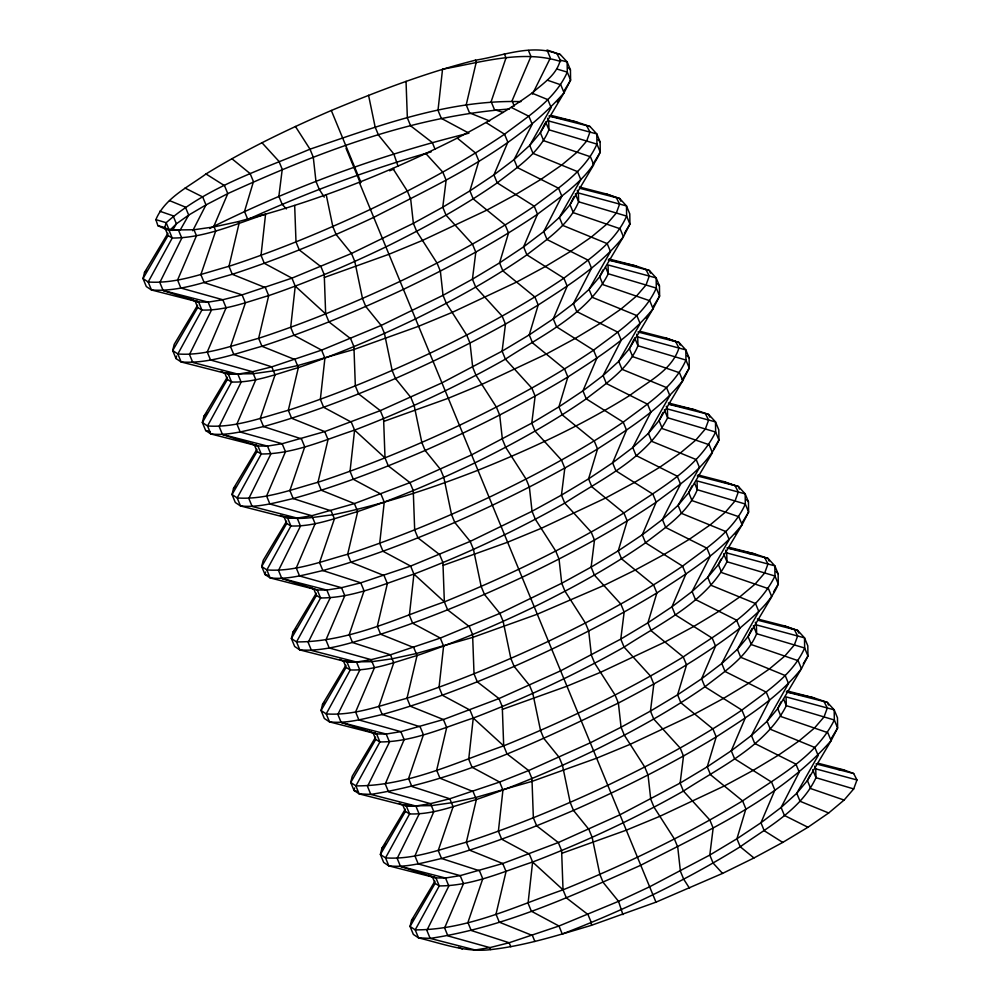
<?xml version="1.0" encoding="UTF-8"?>
<svg xmlns="http://www.w3.org/2000/svg" width="1000" height="1000" viewBox="0 0 1000 1000"><rect width="100%" height="100%" fill="white"/><g stroke="black" fill="none" stroke-linecap="round" stroke-linejoin="round"><path stroke-width="1.5" d="M520.962 101.638C448.175 99.375 377.962 126.137 309.988 149.175C260.738 170.037 206.912 186.85 166.163 222.7L164.762 227.512L168.062 235.512L172.225 238.038C204.675 238.1 235.238 224.112 265.575 214.15L238.188 221.637L214.075 226.887L193.975 229.75L168.925 230.037L165.562 229.175L157.887 225.662L155.875 219.638C164.875 198.025 188.088 187.162 205.987 173.962C245.925 149.375 288.312 129.088 331.312 110.487C378.3 90.95 426 72.65 475.412 60.2C501.625 56.212 530.962 43.812 556.975 53.663L560.275 60.1C556.737 74.987 542.762 83.663 531.95 93.125C508.425 110.288 483.013 124.6 457.25 138.1C395.825 169.125 331.8 195.3 265.575 214.15L261.025 255.325L264.325 263.325L291.95 278.137L295.238 286.137L290.688 327.312L293.988 335.312L321.613 350.125L324.913 358.125L320.363 399.3L323.663 407.3L351.287 422.113L354.588 430.112L385.012 457.912L388.3 465.9L409.963 482.612L413.263 490.613L414.675 529.888L417.975 537.888L439.637 554.6L442.938 562.6L444.35 601.875L447.65 609.875L469.312 626.587L472.6 634.587L474.025 673.863L477.312 681.862L498.975 698.575L502.275 706.575L503.688 745.85L506.987 753.85L528.65 770.562L531.95 778.562L533.362 817.837L536.663 825.837L558.312 842.55L561.613 850.55L563.025 889.825L566.325 897.825L587.987 914.538L591.287 922.537L591.388 925.337C558.3 935.175 525.125 945.75 490.675 949.613C465.85 952.688 442.238 943.625 418.512 937.862L413.35 934.425L410.05 926.425L411.562 920.25L434.938 881.175M256.913 449.263L233.538 488.338L232.037 494.513L235.325 502.512L240.487 505.938L287.613 517.975L297.175 518.088L311.837 515.7L354.4 503.587L409.963 482.612L471.637 454.85L531.775 423.137L558.913 406.85L582.938 390.838L603.088 375.538L618.737 361.362L629.375 348.65L653.088 308.75L659.6 296.087L659.45 285.912L656.162 277.913L608.038 264.962L608.288 273.775C587.825 314.237 541.725 335.3 505.412 359.15C457.013 386.55 406.525 410.25 354.588 430.112L350.037 471.287L353.325 479.288L380.962 494.1L384.25 502.1L379.7 543.275L383 551.275L410.625 566.087L413.925 574.087L444.35 601.875C506.275 576.7 566.7 547.6 623.913 512.962C657.025 489.988 697.075 469.65 715.638 432.05L715.5 421.887L708.7 414.45L695.4 409.938L668.375 402.962M666.287 406.275L667.387 408.938L667.638 417.75C647.175 458.212 601.062 479.275 564.75 503.125C516.35 530.525 465.875 554.212 413.925 574.087L409.375 615.262L412.675 623.263L440.3 638.075L443.6 646.075L439.05 687.25L442.337 695.25L469.975 710.062L473.263 718.062L503.688 745.85C565.612 720.662 626.038 691.562 683.25 656.925C716.363 633.962 756.413 613.612 774.975 576.025L774.837 565.85L768.037 558.425L754.737 553.9L729.212 547.325M725.625 550.25L726.725 552.913L726.975 561.725C706.513 602.188 660.4 623.237 624.087 647.1C575.688 674.5 525.212 698.188 473.263 718.062L468.713 759.237L472.013 767.225L499.637 782.05L502.938 790.05L498.387 831.213L501.688 839.212L529.312 854.038L532.612 862.025L563.025 889.825C624.95 864.638 685.375 835.537 742.6 800.9C775.7 777.938 815.75 757.588 834.325 720L834.188 709.825L827.375 702.4L814.087 697.875L787.062 690.9M432.35 876.725L435.1 883.388L410.05 926.425L415.213 929.862L418.512 937.862L430.15 938.388L475.2 950L489.862 947.613L509.137 942.75L558.987 926.012L618.538 901.338L649.663 886.762L709.8 855.062L736.938 838.763L760.962 822.763L781.112 807.463L796.762 793.275L807.4 780.575L831.112 740.675L837.613 728L837.475 717.825L834.188 709.825L786.062 696.888L786.312 705.7C765.85 746.15 719.75 767.212 683.425 791.075C635.025 818.475 584.55 842.163 532.612 862.025L528.062 903.2L531.35 911.2L558.987 926.012L562.275 934.013C624.012 910.275 683.962 881.6 740.238 846.762C767.75 827.188 801.213 809.625 815.987 777.688L815.738 768.875L814.638 766.2M167.9 233.3L144.525 272.375L143.025 278.55L146.312 286.55L151.475 289.988L198.6 302.025L208.162 302.125L222.825 299.738L242.1 294.875L291.95 278.137L351.5 253.463L413.375 223.325L442.762 207.188L469.9 190.888L493.925 174.887L514.075 159.588L529.725 145.4L540.363 132.7L564.075 92.788L570.588 80.125L570.45 69.95L567.15 61.95L560.337 54.525L547.05 50L550.35 58L532.5 94.05M579.362 187L606.388 193.975L616.312 197.638L619.612 204.075L616.337 213.038L606.75 224.175L591.287 237.1L570.588 251.375L545.388 266.525L516.6 282.075L452.163 312.4L418.612 326.275L354.025 349.45L297.525 365.613L273.412 370.863L253.312 373.725L228.263 374.012L181.15 361.975L175.987 358.537L176.588 356.075M227.237 377.275L203.875 416.35L202.362 422.525L205.662 430.525L210.812 433.95L257.938 446L267.5 446.1L282.162 443.713L324.725 431.6L380.3 410.625L441.962 382.863L502.113 351.15L529.25 334.862L553.263 318.85L573.413 303.55L589.062 289.375L599.712 276.675L623.413 236.762L629.925 224.1L629.788 213.925L626.487 205.925L619.688 198.487L606.388 193.975M265.6 572.025L265 574.5L270.163 577.925L317.275 589.963L326.85 590.062L341.5 587.688L360.775 582.825L410.625 566.087L470.175 541.4L532.05 511.275L561.45 495.125L588.587 478.837L612.612 462.825L632.762 447.525L648.413 433.338L659.05 420.637L682.75 380.737L689.262 368.062L689.125 357.9L685.825 349.9L679.025 342.463L665.725 337.95L640.2 331.362M316.25 593.237L292.887 632.312L291.375 638.488L294.675 646.488L299.825 649.912L346.95 661.95L372 661.663L392.1 658.8L416.213 653.55L472.7 637.4L537.3 614.212L603.862 585.462L635.275 570.013L664.075 554.475L689.262 539.325L709.975 525.037L725.438 512.112L735.025 500.975L738.3 492.025L735 485.575L725.075 481.912L698.05 474.95M345.925 665.225L322.55 704.3L321.05 710.475L324.338 718.475L329.5 721.9L376.625 733.938L386.188 734.038L400.85 731.65L443.413 719.538L498.975 698.575L560.65 670.812L620.788 639.1L647.925 622.812L671.95 606.8L692.1 591.5L707.75 577.312L718.388 564.612L742.1 524.712L748.6 512.038L748.462 501.863L745.175 493.862L738.363 486.438L722.087 481.688M354.613 787.987L354.012 790.462L359.175 793.888L406.287 805.925L431.337 805.638L451.438 802.775L475.55 797.525L532.05 781.363L596.638 758.188L630.188 744.312L694.625 713.988L723.413 698.45L748.612 683.288L769.312 669.013L784.775 656.087L794.362 644.95L797.638 635.988L794.338 629.55L784.412 625.887L757.387 618.925M405.262 809.188L381.9 848.275L380.387 854.45L383.688 862.438L388.837 865.875L435.962 877.913L445.525 878.012L460.188 875.625L502.75 863.512L558.312 842.55L619.987 814.775L680.138 783.075L707.262 766.775L731.287 750.775L751.438 735.475L767.087 721.287L777.738 708.587L801.438 668.688L807.95 656.012L807.812 645.837L804.513 637.837L797.7 630.413L784.412 625.887M591.388 925.337L655.975 902.163L722.537 873.413L753.962 857.962L782.75 842.412L807.95 827.262L828.662 812.987L844.112 800.062L853.7 788.925L856.975 779.963L853.675 773.525L843.75 769.862L818.225 763.275M209.75 228.487L213.863 226.287L227.787 193.612C316.913 153.05 410.938 116.363 509.387 109M545 123.162L540.363 132.7L543.663 140.7L590.45 156.775L593.737 164.775L570.037 204.688L559.4 217.387L543.75 231.575L523.6 246.863L499.575 262.875L472.438 279.175L443.038 295.312L381.163 325.45L321.613 350.125L271.775 366.863L252.488 371.725L237.838 374.113L224.9 373.15L221.062 371.388M574 196.513L570.037 204.688L573.337 212.688L620.112 228.762L623.413 236.762C600.462 265.512 568.725 285.262 538.2 305C492.388 332.775 444.438 356.838 395.45 378.488C352.438 396.987 308.688 414.075 263.512 426.575C246.25 430.45 228.713 435.913 210.812 433.95L207.525 425.962L202.362 422.525L227.4 379.475L224.65 372.812M603.013 269.862L599.712 276.675L603 284.662L649.788 300.75L653.088 308.75C630.125 337.5 598.387 357.25 567.863 376.987C522.062 404.762 474.1 428.825 425.125 450.462C382.1 468.975 338.363 486.062 293.188 498.562C275.912 502.438 258.387 507.887 240.487 505.938L237.188 497.938L232.037 494.513L257.075 451.463L254.325 444.8M634 339.125L629.375 348.65L632.675 356.65L679.463 372.738L682.75 380.737C659.8 409.487 628.062 429.237 597.537 448.975C551.737 476.75 503.775 500.812 454.787 522.45C411.775 540.962 368.025 558.05 322.85 570.55C305.587 574.425 288.05 579.875 270.163 577.925L266.863 569.925L261.7 566.5L263.212 560.325L286.588 521.25M663.012 412.475L659.05 420.637L662.35 428.638L709.125 444.725L712.425 452.725L688.725 492.625L678.075 505.325L662.425 519.513L642.275 534.812L618.25 550.825L591.125 567.112L561.725 583.263L499.85 613.387L440.3 638.075L390.45 654.8L371.175 659.663L356.512 662.05L343.587 661.087L339.75 659.338M692.025 485.825L688.725 492.625L692.013 500.625L738.8 516.712L742.1 524.712C719.137 553.462 687.4 573.212 656.875 592.938C611.075 620.725 563.112 644.788 514.138 666.425C471.112 684.938 427.375 702.013 382.2 714.525C364.925 718.4 347.4 723.85 329.5 721.9L326.2 713.9L321.05 710.475L346.087 667.425L343.338 660.763M721.038 559.175L718.388 564.612L721.688 572.612L768.475 588.7L771.762 596.7L748.062 636.6L737.425 649.3L721.775 663.487L701.612 678.787L677.6 694.8L650.462 711.087L621.062 727.225L590.325 742.788L528.65 770.562L499.637 782.05L449.787 798.775L430.513 803.637L415.863 806.025L402.925 805.062L399.087 803.312M752.025 628.438L748.062 636.6L751.363 644.6L798.138 660.688L801.438 668.688C778.475 697.425 746.75 717.175 716.225 736.912C670.413 764.7 622.45 788.75 573.475 810.4C530.462 828.913 486.712 845.987 441.538 858.5C424.263 862.375 406.737 867.825 388.837 865.875L385.538 857.875L380.387 854.45L405.425 811.4L402.675 804.737M781.038 701.775L777.738 708.587L781.025 716.587L827.812 732.675L831.112 740.675C780.2 798.225 707.8 830.738 640.662 865.3C572.95 895.438 504.075 927.45 430.15 938.388L426.863 930.387L448.825 886.012L445.525 878.012L400.487 866.4L397.188 858.4L419.15 814.025L415.863 806.025L370.812 794.412L359.175 793.888L355.875 785.888L350.712 782.463L352.225 776.287L375.6 737.2M810.05 775.125L807.4 780.575L810.7 788.575L844.112 800.062M192.738 230.738L205.975 204.913L227.787 193.612L224.488 185.625L205.987 173.962M180.275 229.938L188.688 215.1L205.975 204.913L202.688 196.925L185.025 188.062M168.062 235.512L143.025 278.55L148.175 281.988C175.912 284 202.65 273.488 228.988 266.3C277.312 250.525 324.312 230.975 370.337 209.425C416.6 187.225 462 162.987 504.55 134.213C527.762 116.5 555 99.825 567.288 72.125L567.15 61.95L560.275 60.1M194.988 300.825L197.738 307.5L172.688 350.538L175.987 358.537M284 516.788L286.75 523.45L261.7 566.5L265 574.5L267.95 575.288M313.663 588.775L316.413 595.438L291.375 638.488L296.537 641.912C348.113 642.175 396.5 618.525 444.35 601.875M373.013 732.75L375.763 739.412L350.712 782.463L354.012 790.462L356.962 791.25M172.438 230.45L176.4 223.8L188.688 215.1L185.387 207.1L169.5 200.6M197.575 305.287L174.2 344.363L172.688 350.538L177.85 353.975C205.588 355.988 232.325 345.475 258.65 338.288C306.975 322.512 353.988 302.962 400 281.413C446.262 259.212 491.675 234.975 534.225 206.2C557.425 188.487 584.675 171.8 596.95 144.113L596.812 133.938L590.013 126.512L576.712 121.988L551.188 115.4M557.337 102.263L558.9 99.663M564.35 90.55L570.588 80.125L567.288 72.125L557 69.062M593.237 163.837L600.25 152.113L600.112 141.938L596.812 133.938L548.7 120.988L547.6 118.325M624.475 233.212L629.925 224.1L626.625 216.1L626.487 205.925L578.375 192.975L577.275 190.312M646.35 318.225L647.913 315.625M653.363 306.5L659.6 296.087L656.3 288.087L656.162 277.913L649.35 270.475L636.062 265.963L609.038 258.988M682.25 379.787L689.262 368.062L685.962 360.075L685.825 349.9L637.712 336.95L636.613 334.288M713.487 449.175L718.938 440.05L718.8 429.875L715.5 421.887L667.387 408.938M735.362 534.188L736.925 531.575M742.375 522.463L748.6 512.038L745.312 504.038L745.175 493.862L697.05 480.925L697.3 489.738C687.575 513.275 664.875 527.688 645.575 542.812C610.375 567.275 572.688 587.888 534.275 606.825C496.125 625.175 457.125 641.875 417.038 655.55C395.262 661.862 373.275 670.775 350.25 669.95L346.087 667.425M773.6 591.838L778.275 584.025L778.138 573.85L774.837 565.85L726.725 552.913M803.275 663.825L807.95 656.012L804.65 648.012L804.513 637.837L756.388 624.9L755.3 622.225M831.388 738.425L837.613 728L834.325 720L786.312 705.7L783.575 699.025M144.525 272.375L146.575 270.212M203.875 416.35L206.938 413.1M233.538 488.338L235.588 486.175M292.887 632.312L295.938 629.062M322.55 704.3L324.6 702.125M381.9 848.275L385.975 843.938M411.562 920.25L413.6 918.088M169.462 230.7L176.4 223.8L173.1 215.8L159.738 211.213M228.8 374.675L230.775 372.7M213.863 226.287C295.15 186.125 380.85 154.738 468.925 133.162L441.3 118.35L438 110.35L442.55 69.175C480.95 62.462 522.2 49.3 560.688 61.513M255.863 444.738L257.938 446L261.238 453.988L237.188 497.938C264.925 499.963 291.663 489.45 318 482.262C366.325 466.488 413.325 446.938 459.35 425.387C505.613 403.188 551.013 378.95 593.562 350.175C616.775 332.463 644.013 315.775 656.3 288.087L608.288 273.775L605.55 267.113M389.637 170.787L393.938 169.025M197.738 307.5L201.9 310.025C224.925 310.837 246.912 301.925 268.688 295.625C308.775 281.938 347.762 265.25 385.925 246.887C424.338 227.963 462.025 207.35 497.225 182.875C516.525 167.763 539.225 153.35 548.95 129.8L548.7 120.988M503.688 745.85C455.838 762.5 407.45 786.15 355.875 785.888L379.913 741.938L376.625 733.938L374.538 732.675M563.025 889.825C515.175 906.462 466.788 930.113 415.213 929.862L439.263 885.913L435.962 877.913L433.888 876.65M354.588 430.112C324.25 440.062 293.688 454.062 261.238 453.988L257.075 451.463M413.925 574.087C383.587 584.038 353.025 598.025 320.575 597.962L316.413 595.438M473.263 718.062C442.938 728.012 412.375 742 379.913 741.938L375.763 739.412M532.612 862.025C502.275 871.988 471.712 885.975 439.263 885.913L435.1 883.388M324.35 277.462L388.938 254.288L422.5 240.413L486.925 210.087L515.725 194.537L540.913 179.387L561.625 165.113L577.075 152.188L586.675 141.05L589.95 132.088L586.65 125.65M383.688 421.438L448.288 398.263L481.838 384.387L546.263 354.062L575.062 338.512L600.25 323.363L620.962 309.088L636.425 296.163L646.012 285.012L649.287 276.062L645.987 269.625M443.038 565.413L507.625 542.225L541.175 528.362L605.612 498.025L634.4 482.488L659.6 467.337L680.3 453.062L695.763 440.125L705.35 428.988L708.625 420.037L705.325 413.587M502.375 709.375L566.962 686.2L600.513 672.325L664.95 642L693.75 626.462L718.938 611.3L739.65 597.025L755.1 584.1L764.688 572.962L767.962 564L764.675 557.562M561.712 853.35L626.3 830.175L659.862 816.3L724.287 785.975L753.088 770.425L778.275 755.275L798.988 741L814.45 728.075L824.038 716.938L827.312 707.975L824.013 701.538M431.163 151.862C368.45 169.75 307.162 192.5 247.8 219.475L244.5 211.475L253.45 181.612L250.15 173.612L231.85 158.688M157.887 225.662L164.762 227.512L168.925 230.037L172.225 238.038L148.175 281.988L151.475 289.988C179.213 292 205.95 281.488 232.275 274.3C280.613 258.525 327.612 238.975 373.625 217.425C440.775 182.862 513.162 150.35 564.075 92.788L560.775 84.8L547.413 80.2M721.975 482L725.075 481.912M280.413 515.363C296.887 521.6 315.825 516.55 332.762 514.837C382.413 504.562 430.75 488.612 477.95 470.25C530.375 449.137 581.938 425.35 629.925 395.35C647.6 381.825 671.712 370.662 678.95 348.05L675.662 341.6L665.725 337.95M224.9 373.15L237.838 374.113L241.137 382.113L219.163 426.475L222.463 434.475L257.938 446M284.237 517.125L297.175 518.088L300.475 526.075L278.512 570.45L281.8 578.45L317.275 589.963L320.575 597.962L296.537 641.912L299.825 649.912C327.562 651.925 354.3 641.425 380.637 634.237C428.963 618.45 475.962 598.9 521.987 577.35C568.25 555.15 613.65 530.925 656.2 502.15C679.412 484.425 706.65 467.75 718.938 440.05L715.638 432.05L667.638 417.75L664.338 409.75M343.587 661.087L356.512 662.05L359.812 670.05L337.85 714.425L341.15 722.425L376.625 733.938M402.925 805.062L415.863 806.025M633.075 265.725L636.062 265.963L609.587 260.075M748.775 553.438L754.737 553.9L728.263 548.025M837.788 769.388L843.75 769.862M165.562 229.175L178.487 230.138L181.788 238.137L159.825 282.512L163.125 290.5L198.6 302.025L201.9 310.025L177.85 353.975L181.15 361.975C208.875 363.988 235.625 353.475 261.95 346.287C310.275 330.513 357.287 310.963 403.3 289.413C449.562 267.213 494.975 242.975 537.513 214.2C560.725 196.488 587.975 179.8 600.25 152.113L596.95 144.113L548.95 129.8L545.65 121.812M550.25 116.1L576.712 121.988M668.925 404.05L695.4 409.938M787.613 691.988L814.087 697.875M556.975 53.663L560.337 54.525M548.925 116.013L590.013 126.512M580.1 188.388L619.688 198.487L620.775 201.163M608.263 259.988L649.35 270.475L650.45 273.15M637.938 331.975L679.025 342.463L680.125 345.138M669.112 404.338L708.7 414.45L709.788 417.113M697.275 475.938L738.363 486.438L739.463 489.1M726.95 547.925L768.037 558.425L769.137 561.087M758.125 620.3L797.7 630.413L798.8 633.075M786.287 691.9L827.375 702.4L828.475 705.062M815.962 763.888L853.675 773.525M163.125 290.5L208.162 302.125L211.462 310.125L189.5 354.487L192.787 362.488L237.838 374.113M222.463 434.475L267.5 446.1L270.8 454.1L248.837 498.462L252.138 506.463L297.175 518.088M281.8 578.45L326.85 590.062L330.138 598.062L308.175 642.438L311.475 650.438L356.512 662.05M341.15 722.425L386.188 734.038L389.487 742.038L367.512 786.413L370.812 794.412C458.212 780.5 539.3 741.125 618.387 703.05C660.575 681.012 702.188 657.387 739.887 628.162C754.6 615.388 770.812 602.65 778.275 584.025L774.975 576.025L726.975 561.725L723.675 553.725M205.662 430.525L210.075 431.712M815.738 768.875L856.975 779.963M155.875 219.638L166.163 222.7L168.912 229.363M853.7 788.925L815.987 777.688L812.688 769.688M503.2 112.45L494.438 109.612L491.15 101.625L506 57.9L504.35 53.9M400.487 866.4L435.962 877.913M489.663 120.975L469.513 112.875L466.213 104.875L476.238 62.2L475.412 60.2M531.95 93.125L547.837 99.637L551.138 107.638L529.725 145.4L533.025 153.4L577.513 171.625L580.812 179.625L559.4 217.387L562.688 225.387L607.188 243.612L610.475 251.6L589.062 289.375L592.362 297.375L636.85 315.587L640.15 323.587L618.737 361.362L622.038 369.35L666.525 387.575L669.825 395.575L648.413 433.338L651.7 441.337L696.188 459.562L699.488 467.562L678.075 505.325L681.375 513.325L725.863 531.55L729.163 539.55L707.75 577.312L711.05 585.312L755.537 603.538L758.825 611.538L737.425 649.3L740.713 657.3L785.2 675.525L788.5 683.525L767.087 721.287L770.387 729.287L814.875 747.513L818.175 755.512L796.762 793.275L800.062 801.275L828.662 812.987M188.837 298.238L195.238 301.163M250.738 443.375L254.575 445.138M310.075 587.35L313.913 589.113M369.425 731.325L373.25 733.075M428.762 875.3L432.6 877.05M458.438 947.275L462.262 949.038M511.238 107.4L528.9 116.263L532.2 124.25L514.075 159.588L517.375 167.575L558.562 188.238L561.862 196.238L543.75 231.575L547.05 239.562L588.237 260.225L591.538 268.225L573.413 303.55L576.712 311.55L617.913 332.212L621.213 340.213L603.088 375.538L606.388 383.537L647.575 404.2L650.875 412.2L632.762 447.525L636.062 455.525L677.25 476.188L680.55 484.188L662.425 519.513L665.725 527.513L706.925 548.175L710.212 556.175L692.1 591.5L695.4 599.5L736.587 620.163L739.887 628.162L721.775 663.487L725.062 671.488L766.263 692.15L769.562 700.15L751.438 735.475L754.737 743.475L795.938 764.137L799.225 772.138L781.112 807.463L784.412 815.462L807.95 827.262M196.513 300.763L198.6 302.025M227.4 379.475L231.562 382.013C254.587 382.825 276.575 373.913 298.35 367.612C338.438 353.925 377.438 337.238 415.6 318.875C454.012 299.95 491.688 279.325 526.888 254.862C546.188 239.75 568.888 225.338 578.625 201.788L578.375 192.975M285.525 516.712L287.613 517.975L290.9 525.975L266.863 569.925C294.6 571.95 321.337 561.438 347.663 554.25C395.988 538.475 443 518.925 489.012 497.375C535.275 475.175 580.688 450.938 623.237 422.163C646.438 404.45 673.688 387.762 685.962 360.075L637.962 345.763L634.663 337.762M286.75 523.45L290.9 525.975C313.938 526.8 335.925 517.888 357.688 511.575C397.788 497.9 436.775 481.2 474.938 462.85C513.35 443.913 551.038 423.3 586.237 398.837C605.538 383.725 628.237 369.3 637.962 345.763L637.712 336.95M344.875 660.688L346.95 661.95L350.25 669.95L326.2 713.9C353.938 715.925 380.675 705.413 407.013 698.225C455.337 682.438 502.337 662.887 548.362 641.338C594.625 619.138 640.025 594.913 682.575 566.138C705.788 548.413 733.025 531.737 745.312 504.038L697.3 489.738L694.562 483.075M404.212 804.663L406.287 805.925L409.588 813.925L385.538 857.875C413.275 859.887 440.012 849.388 466.35 842.2C514.675 826.413 561.675 806.862 607.7 785.312C653.962 763.112 699.362 738.875 741.912 710.1C765.125 692.387 792.375 675.713 804.65 648.012L756.65 633.713L753.35 625.712M405.425 811.4L409.588 813.925C432.612 814.75 454.6 805.837 476.375 799.525C516.462 785.837 555.462 769.15 593.612 750.788C632.025 731.862 669.712 711.25 704.912 686.787C724.212 671.663 746.912 657.25 756.65 633.713L756.388 624.9M486.05 122.55L504.55 134.213L507.85 142.213L493.925 174.887L497.225 182.875L534.225 206.2L537.513 214.2L523.6 246.863L526.888 254.862L563.888 278.188L567.188 286.188L553.263 318.85L556.562 326.85L593.562 350.175L596.862 358.175L582.938 390.838L586.237 398.837L623.237 422.163L626.525 430.163L612.612 462.825L615.9 470.825L652.9 494.15L656.2 502.15L642.275 534.812L645.575 542.812L682.575 566.138L685.875 574.125L671.95 606.8L675.25 614.8L712.237 638.125L715.537 646.112L701.612 678.787L704.912 686.787L741.912 710.1L745.212 718.1L731.287 750.775L734.587 758.775L771.587 782.087L774.875 790.088L760.962 822.763L764.25 830.75L782.75 842.412M457.25 138.1L475.562 153.025L478.85 161.025L469.9 190.888L473.2 198.888L505.225 225.012L508.525 233.012L499.575 262.875L502.875 270.875L534.9 297L538.2 305L529.25 334.862L532.537 342.863L564.575 368.988L567.863 376.987L558.913 406.85L562.212 414.85L594.237 440.975L597.537 448.975L588.587 478.837L591.888 486.838L623.913 512.962L627.212 520.95L618.25 550.825L621.55 558.825L653.587 584.938L656.875 592.938L647.925 622.812L651.225 630.8L683.25 656.925L686.55 664.925L677.6 694.8L680.9 702.788L712.925 728.913L716.225 736.912L707.262 766.775L710.562 774.775L742.6 800.9L745.888 808.9L736.938 838.763L740.238 846.762L753.962 857.962M295.238 286.137L325.662 313.938L328.963 321.938L350.625 338.65L353.925 346.637L355.337 385.925L358.638 393.925L380.3 410.625L383.587 418.625L385.012 457.912M568.5 67.825L570.45 69.95M598.175 139.812L600.112 141.938M657.513 283.788L659.45 285.912M687.188 355.775L689.125 357.9M746.525 499.75L748.462 501.863M776.2 571.725L778.138 573.85M425.838 153.55L442.837 172.175L446.125 180.175L442.762 207.188L446.062 215.188L472.5 244.163L475.8 252.162L472.438 279.175L475.737 287.162L502.175 316.15L505.475 324.15L502.113 351.15L505.412 359.15L531.85 388.137L535.138 396.138L531.775 423.137L535.075 431.138L561.512 460.125L564.812 468.125L561.45 495.125L564.75 503.125L591.188 532.112L594.487 540.112L591.125 567.112L594.412 575.112L620.862 604.1L624.15 612.087L620.788 639.1L624.087 647.1L650.525 676.075L653.825 684.075L650.462 711.087L653.763 719.087L680.2 748.062L683.5 756.062L680.138 783.075L683.425 791.075L709.862 820.05L713.162 828.05L709.8 855.062L713.1 863.062L722.537 873.413M261.938 142.688L278.938 161.312L282.238 169.312L278.875 196.325L282.175 204.325L286.363 208.925M392.825 168.425L407.388 191.15L410.688 199.15L413.375 223.325L416.662 231.325L437.062 263.137L440.363 271.137L443.038 295.312L446.337 303.312L466.737 335.125L470.025 343.125L472.713 367.3L476.012 375.3L496.4 407.113L499.7 415.112L502.388 439.288L505.675 447.287L526.075 479.1L529.375 487.088L532.05 511.275L535.35 519.275L555.737 551.075L559.038 559.075L561.725 583.263L565.025 591.25L585.413 623.062L588.713 631.062L591.4 655.25L594.688 663.238L615.087 695.05L618.387 703.05L621.062 727.225L624.362 735.225L644.75 767.038L648.05 775.037L650.738 799.212L654.038 807.212L674.425 839.025L677.725 847.025L680.4 871.2L683.7 879.2L689.525 888.288M295.413 126.45L309.988 149.175L313.275 157.175L315.963 181.35L319.262 189.35L324.25 197.138M528.475 50.462L530.938 56.463L512.075 100.763L514.275 106.088M575.325 193.787L578.625 201.788L626.625 216.1C614.35 243.787 587.1 260.475 563.888 278.188C521.337 306.962 475.938 331.2 429.675 353.4C383.65 374.95 336.65 394.5 288.325 410.275C261.988 417.463 235.25 427.975 207.525 425.962L231.562 382.013L228.263 374.012M435.05 149.213L432.3 142.55L410.637 125.838L407.35 117.837L406.037 81.363M346.012 148.262L360.262 182.812M238.188 221.637L239.013 223.637L228.988 266.3L232.275 274.3L265.387 287.625L268.688 295.625L258.65 338.288L261.95 346.287L295.05 359.613L298.35 367.612L288.325 410.275L291.625 418.275L324.725 431.6L328.025 439.6L318 482.262L321.287 490.262L354.4 503.587L357.688 511.575L347.663 554.25L350.962 562.25L384.062 575.562L387.362 583.562L377.337 626.237L380.637 634.237L413.738 647.55L417.038 655.55L407.013 698.225L410.3 706.225L443.413 719.538L446.7 727.537L436.675 770.212L439.975 778.213L473.075 791.525L476.375 799.525L466.35 842.2L469.65 850.2L502.75 863.512L506.05 871.513L496.012 914.188L499.312 922.175L532.425 935.5L534.888 941.5M214.075 226.887L215.725 230.888L200.875 274.613L204.175 282.613L242.1 294.875L245.4 302.875L230.55 346.6L233.837 354.588L271.775 366.863L275.062 374.862L260.212 418.575L263.512 426.575L301.438 438.85L304.738 446.85L289.887 490.562L293.188 498.562L331.112 510.838L334.412 518.837L319.562 562.55L322.85 570.55L360.775 582.825L364.075 590.812L349.225 634.538L352.525 642.537L390.45 654.8L393.75 662.8L378.9 706.525L382.2 714.525L420.125 726.787L423.425 734.788L408.575 778.512L411.863 786.513L449.787 798.775L453.088 806.775L438.237 850.5L441.538 858.5L479.462 870.763L482.762 878.763L467.912 922.487L471.213 930.487L509.137 942.75L510.788 946.75M193.975 229.75L196.45 235.75L177.575 280.038L180.875 288.038L222.825 299.738L226.112 307.738L207.25 352.025L210.55 360.025L252.488 371.725L255.787 379.725L236.925 424.012L240.212 432.013L282.162 443.713L285.462 451.712L266.588 496L269.887 504L311.837 515.7L315.125 523.7L296.262 567.987L299.562 575.988L341.5 587.688L344.8 595.675L325.925 639.975L329.225 647.975L371.175 659.663L374.475 667.663L355.6 711.963L358.9 719.963L400.85 731.65L404.137 739.65L385.275 783.95L388.562 791.95L430.513 803.637L433.812 811.637L414.938 855.938L418.237 863.938L460.188 875.625L463.488 883.625L444.613 927.925L447.912 935.913L489.862 947.613L490.675 949.613M655.975 902.163L359.275 182.3M360.988 182.475L331.312 110.487M622.925 914.625L618.538 901.338L603.15 882.387L599.85 874.388L592.163 837.35L588.862 829.35L573.475 810.4L570.175 802.4L562.487 765.362L559.188 757.362L543.8 738.413L540.513 730.413L532.812 693.375L529.525 685.375L514.138 666.425L510.838 658.425L503.15 621.388L499.85 613.387L484.462 594.438L481.163 586.438L473.475 549.4L470.175 541.4L454.787 522.45L451.5 514.45L443.812 477.413L440.513 469.425L425.125 450.462L421.825 442.475L414.137 405.438L410.838 397.438L395.45 378.488L392.15 370.487L384.462 333.45L381.163 325.45L365.775 306.5L362.488 298.5L354.8 261.462L351.5 253.463L336.112 234.513L332.812 226.513L326.225 194.762M397.962 165.95L393.837 153.988L378.45 135.037L375.15 127.037L368.562 95.288M325.662 313.938L324.25 274.662L320.95 266.663L299.288 249.95L296 241.95L294.675 205.475"/></g></svg>
